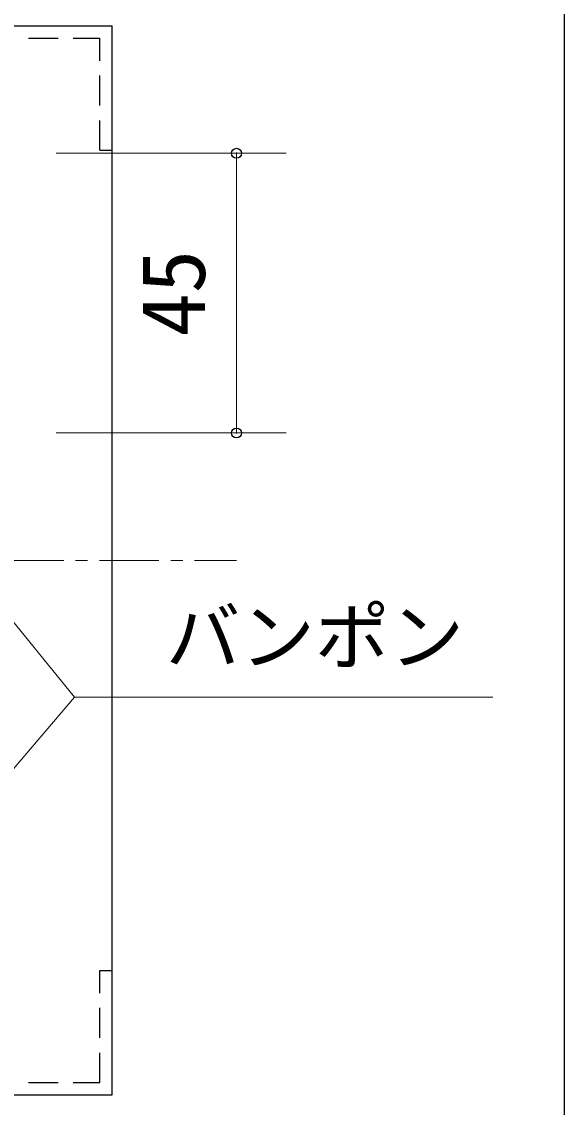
# Model space of a CAD drawing. Units: millimetres at full size; details may follow other scales. Extents: x -800 to 800, y -560 to 560.
# Drawn here: x 64.7 to 152, y -307 to -132.3 of the extents above; entities that cross this region are included whole.
import ezdxf
from ezdxf.enums import TextEntityAlignment as Align

# ---------------------------------------------------------------- set-up
doc = ezdxf.new("R2010")
doc.units = ezdxf.units.MM
doc.header["$LTSCALE"] = 4
doc.header["$PDMODE"] = 32
doc.header["$PDSIZE"] = 1.6
doc.linetypes.add('DASHED1', pattern=[1.8, 1.2, -0.6])
doc.linetypes.add('USER12', pattern=[3.826934, 2.391833, -0.478367, 0.478367, -0.478367])
doc.layers.add('0-0', color=7, linetype='Continuous', lineweight=25)
doc.layers.add('2-0', color=7, linetype='Continuous', lineweight=25)
doc.styles.add('ＭＳ ゴシック', font='')
doc.styles.get('ＭＳ ゴシック').set_extended_font_data('MS Gothic')

msp = doc.modelspace()

# ---------------------------------------------------------------- linework, layer by layer
at = {"layer": '0-0'}
msp.add_line((152, -44), (152, -444), dxfattribs=at)
at = {"layer": '2-0'}
for p, q in [((57.764, -133.014), (79.263, -133.014)), ((79.263, -305.027), (79.263, -133.014)), ((57.764, -305.027), (79.263, -305.027))]:
    msp.add_line(p, q, dxfattribs=at)
at = {"layer": '2-0', "linetype": 'DASHED1'}
for p, q in [((58.592, -135.014), (77.263, -135.014)), ((77.263, -153.014), (77.263, -135.014)), ((77.263, -153.014), (79.263, -153.014)), ((77.263, -285.027), (79.263, -285.027)), ((77.263, -303.027), (77.263, -285.027)), ((58.592, -303.027), (77.263, -303.027))]:
    msp.add_line(p, q, dxfattribs=at)
at = {"layer": '2-0', "color": 4, "lineweight": 9}
for p, q in [((107.263, -153.513), (70.261, -153.513)), ((99.263, -198.52), (99.263, -153.513)), ((107.263, -198.52), (70.261, -198.52)), ((73.209, -241.012), (55.265, -219.019)), ((73.209, -241.012), (55.265, -262.027)), ((140.527, -241.012), (73.207, -241.012))]:
    msp.add_line(p, q, dxfattribs=at)
at = {"layer": '2-0', "color": 4, "linetype": 'USER12', "lineweight": 9}
msp.add_line((-91.176, -219.019), (99.267, -219.019), dxfattribs=at)
at = {"layer": '2-0', "color": 4}
for p in [(99.263, -153.513), (99.263, -198.52)]:
    msp.add_point(p, dxfattribs=at)

# ---------------------------------------------------------------- texts
at = {"layer": '2-0', "style": 'ＭＳ ゴシック'}
msp.add_text('45', height=10.26, rotation=90, dxfattribs=at).set_placement((97.263, -183.017), align=Align.BOTTOM_LEFT)
msp.add_text('バンポン', height=8.798, dxfattribs=at).set_placement((87.871, -238.31), align=Align.BOTTOM_LEFT)

doc.saveas('drawing.dxf')
